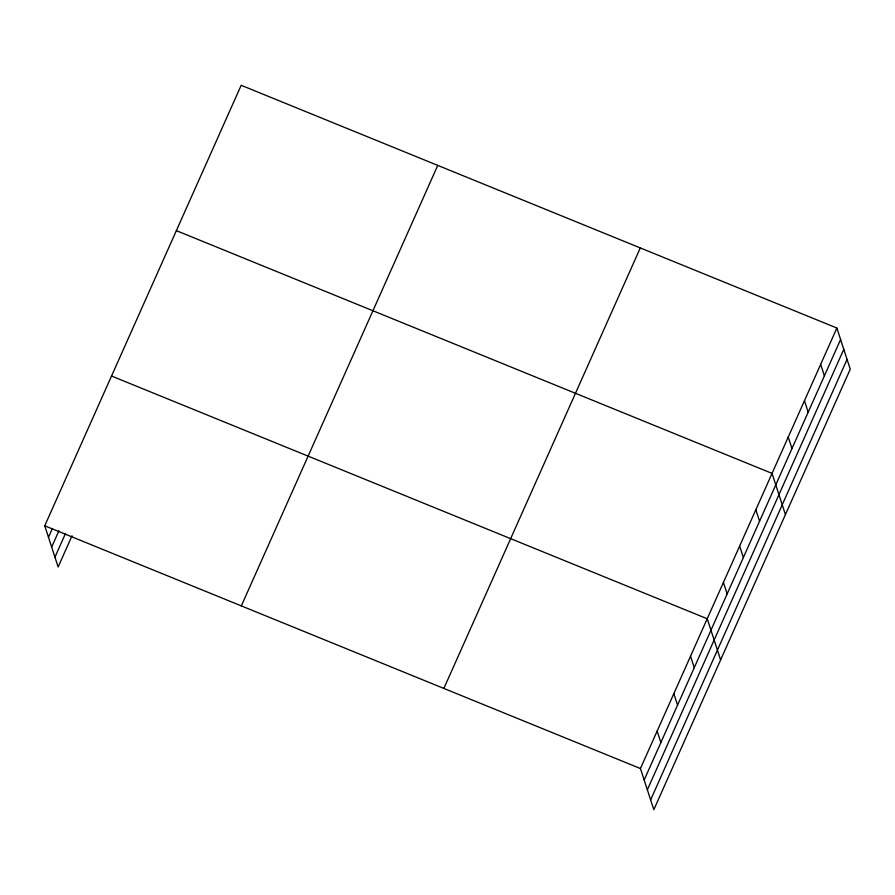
<?xml version="1.0" encoding="UTF-8"?>
<svg xmlns="http://www.w3.org/2000/svg" width="895" height="895" viewBox="0 0 895 895"><rect width="100%" height="100%" fill="white"/><g stroke="black" fill="none" stroke-linecap="round" stroke-linejoin="round"><path stroke-width="1.34" d="M72.047 535.769L58.13 566.971L44.75 525.79L241.18 85.293L836.87 328.029L850.25 369.21L653.82 809.706L640.44 768.536L836.87 328.029M48.475 537.269L52.38 528.531M51.664 547.069L58.902 530.847M54.942 557.171L65.514 533.454M241.326 605.893L437.756 165.396M443.864 688.423L640.294 247.926M644.165 780.004L840.595 339.507M647.353 789.804L843.784 349.307M650.631 799.906L847.062 359.41M176.36 230.653L772.049 473.399L785.43 514.569M111.539 376.023L707.229 618.758L720.609 659.939M44.75 525.79L640.44 768.536M820.67 364.377L824.396 375.844M804.46 400.714L808.185 412.192M788.249 437.051L791.985 448.529M755.839 509.736L759.575 521.214M739.639 546.084L743.365 557.551M723.428 582.421L727.165 593.9M690.526 656.203L694.263 667.681M673.834 693.647L677.56 705.126M657.131 731.092L660.868 742.57"/></g></svg>
